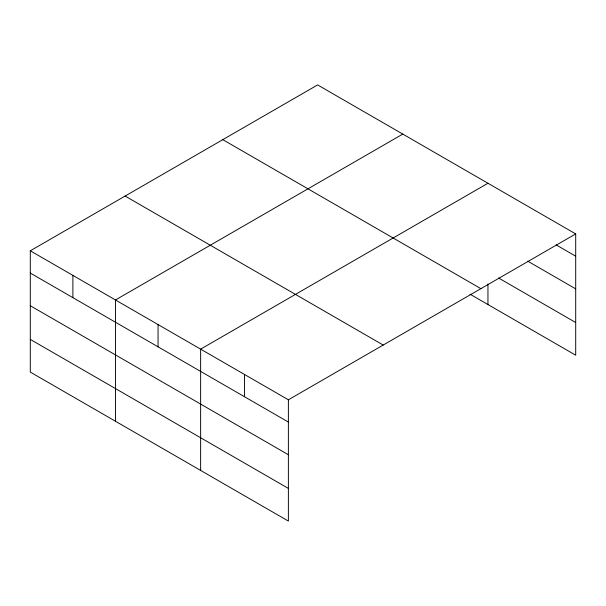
<?xml version="1.0" encoding="UTF-8"?>
<svg xmlns="http://www.w3.org/2000/svg" width="606" height="606" viewBox="0 0 606 606"><rect width="100%" height="100%" fill="white"/><g stroke="black" fill="none" stroke-linecap="round" stroke-linejoin="round"><path stroke-width="0.91" d="M575.7 233.916L317.62 84.916L30.3 250.801L30.3 372.084L288.38 521.084L288.38 399.801L575.7 233.916L575.7 355.199L469.938 294.137M402.785 134.085L115.466 299.97L115.466 421.253M487.951 183.254L200.631 349.139L200.631 470.423M556.202 244.922L575.7 256.179M527.765 261.178L575.7 288.857M498.518 277.965L575.7 322.528M222.803 139.66L480.884 288.661M125.116 196.056L383.197 345.056M30.3 250.801L288.38 399.801M30.3 273.064L288.38 422.064M30.3 305.735L288.38 454.742M30.3 339.405L288.38 488.406M487.951 284.002L487.951 304.545M244.506 374.47L244.506 396.733M158.052 324.551L158.052 346.814M72.887 275.382L72.887 297.644"/></g></svg>
